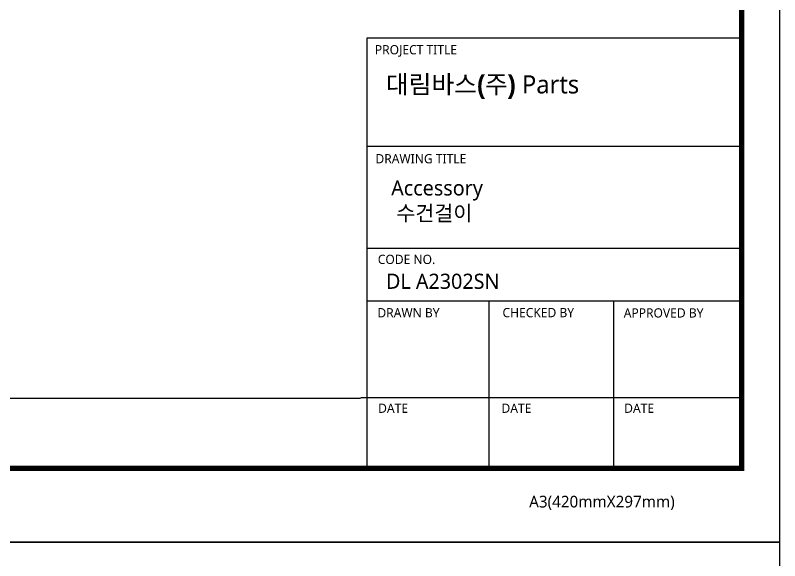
# Model space of a CAD drawing. Extents: x 16296675204 to 16296683393, y -37409618576 to -37409617244.
# Drawn here: x 16296676369.9 to 16296676582.1, y -37409617849.3 to -37409617698 of the extents above; entities that cross this region are included whole.
import ezdxf

# ---------------------------------------------------------------- set-up
doc = ezdxf.new("R2010")
doc.units = 0
doc.header["$LTSCALE"] = 10
doc.header["$MEASUREMENT"] = 0
doc.layers.get('0').update_dxf_attribs({"linetype": 'CONTINUOUS'})
doc.styles.add('Daelim Dimension', font='NanumGothic.ttf')

msp = doc.modelspace()

# ---------------------------------------------------------------- linework, layer by layer
at = {"color": 5, "ltscale": 40}
for p, q in [((16296676571.552481, -37409617704.277283), (16296676467.50938, -37409617704.277283)), ((16296676571.552481, -37409617734.350281), (16296676467.50938, -37409617734.350281)), ((16296676571.552481, -37409617734.350281), (16296676467.50938, -37409617734.350281)), ((16296676571.552481, -37409617762.639969), (16296676467.50938, -37409617762.639969)), ((16296676571.552481, -37409617762.639969), (16296676467.50938, -37409617762.639969)), ((16296676571.552481, -37409617777.230621), (16296676467.50938, -37409617777.230621)), ((16296676571.552481, -37409617777.230621), (16296676467.50938, -37409617777.230621)), ((16296676501.30348, -37409617777.230621), (16296676501.30348, -37409617823.677597)), ((16296676535.986031, -37409617777.230621), (16296676535.986031, -37409617823.677597)), ((16296676571.552481, -37409617804.061256), (16296676465.86483, -37409617804.061256)), ((16296676571.552481, -37409617804.061256), (16296676468.319981, -37409617804.061256)), ((16296676571.552481, -37409617823.677597), (16296676482.38727, -37409617823.677597))]:
    msp.add_line(p, q, dxfattribs=at)
at = {"color": 5, "ltscale": 0.5}
msp.add_line((16296676467.50938, -37409617704.277283), (16296676467.50938, -37409617824.306953), dxfattribs=at)
at = {"color": 5}
msp.add_line((16296675941.552361, -37409617804.135674), (16296676465.739639, -37409617804.135674), dxfattribs=at)
at = {"ltscale": 0.5}
for points in [[(16296675931.084169, -37409617844.102562), (16296676582.084169, -37409617844.102562), (16296676582.084169, -37409617367.102562), (16296675931.084169, -37409617367.102562)], [(16296675931.084169, -37409618321.102562), (16296676582.084169, -37409618321.102562), (16296676582.084169, -37409617844.102562), (16296675931.084169, -37409617844.102562)]]:
    msp.add_lwpolyline(points, close=True, dxfattribs=at)
at = {"color": 5, "linetype": 'ByBlock', "lineweight": 200, "const_width": 1.5}
msp.add_lwpolyline([(16296675941.552361, -37409617823.677841), (16296676571.552361, -37409617823.677841), (16296676571.552361, -37409617378.177841), (16296675941.552361, -37409617378.177841)], close=True, dxfattribs=at)

# ---------------------------------------------------------------- texts
at = {"color": 5, "ltscale": 40, "style": 'Daelim Dimension'}
for s, height, p in [('PROJECT TITLE', 2.56901127, (16296676469.711941, -37409617708.805763)), ('DRAWING TITLE', 2.56901127, (16296676469.87665, -37409617739.041641)), ('CODE NO.', 2.5690113, (16296676470.520889, -37409617766.963623)), ('DRAWN BY', 2.5690113, (16296676470.420151, -37409617781.772018)), ('CHECKED BY', 2.5690113, (16296676505.13032, -37409617781.726463)), ('APPROVED BY', 2.56901127, (16296676538.793699, -37409617781.809441)), ('DATE', 2.5690113, (16296676470.6208, -37409617808.250023)), ('DATE', 2.5690113, (16296676504.85714, -37409617808.250023)), ('DATE', 2.5690113, (16296676538.91184, -37409617808.250023)), ('A3(420mmX297mm)', 3.24237133, (16296676512.53742, -37409617834.493553))]:
    msp.add_text(s, height=height, dxfattribs=at).set_placement(p)
at = {"attachment_point": 1, "style": 'Daelim Dimension'}
for s, insert, char_height, width in [('{\\fPretendard Variable SemiBold|b0|i0|c129|p2;\\C7;대림바스(주)} Parts', (16296676472.767651, -37409617714.607582), 5.03600079, 80.93992813), (' Accessory\\P  수건걸이', (16296676472.81209, -37409617743.754028), 4.2041236, 70.7511006), ('DL A2302SN', (16296676472.81209, -37409617769.645432), 4.2041236, 70.7511006)]:
    msp.add_mtext(s, dxfattribs=dict(at, insert=insert, char_height=char_height, width=width))

doc.saveas('drawing.dxf')
